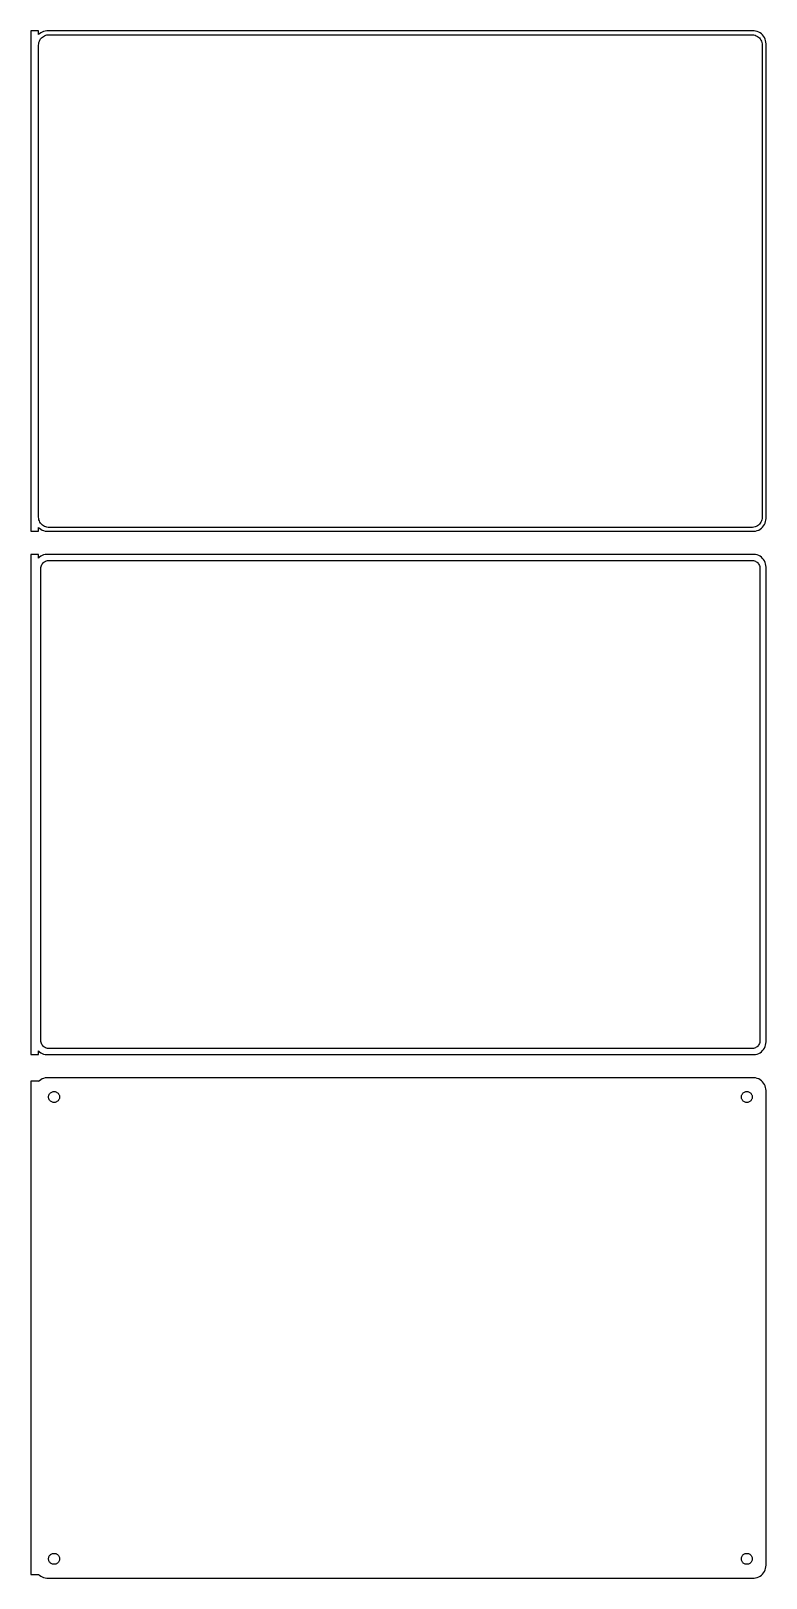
# Model space of a CAD drawing. Header units: metres. Extents: x -144 to 142, y 515 to 1117.
import ezdxf

# ---------------------------------------------------------------- set-up
doc = ezdxf.new("R2010")
doc.units = ezdxf.units.M

msp = doc.modelspace()

# ---------------------------------------------------------------- linework, layer by layer
for p, q in [((-141, 1117.49), (-144, 1117.49)), ((-144, 1117.49), (-144, 922.51)), ((-141, 1116.06), (-141, 1117.49)), ((-140.687, 1116.35), (-141, 1116.06)), ((-140.179, 1116.72), (-140.687, 1116.35)), ((-139.629, 1117.02), (-140.179, 1116.72)), ((-139.045, 1117.26), (-139.629, 1117.02)), ((-139.143, 1115.38), (-138.703, 1115.62)), ((-138.437, 1117.41), (-139.045, 1117.26)), ((-138.703, 1115.62), (-138.236, 1115.8)), ((-137.814, 1117.49), (-138.437, 1117.41)), ((-138.236, 1115.8), (-137.75, 1115.93)), ((137.814, 1117.49), (-137.814, 1117.49)), ((-137.75, 1115.93), (-137.251, 1115.99)), ((-137.251, 1115.99), (137.251, 1115.99)), ((137.251, 1115.99), (137.75, 1115.93)), ((137.75, 1115.93), (138.236, 1115.8)), ((138.437, 1117.41), (137.814, 1117.49)), ((138.236, 1115.8), (138.703, 1115.62)), ((139.045, 1117.26), (138.437, 1117.41)), ((138.703, 1115.62), (139.143, 1115.38)), ((139.629, 1117.02), (139.045, 1117.26)), ((140.179, 1116.72), (139.629, 1117.02)), ((140.687, 1116.35), (140.179, 1116.72)), ((141.145, 1115.92), (140.687, 1116.35)), ((141.545, 1115.44), (141.145, 1115.92)), ((-141, 1112), (-140.968, 1112.5)), ((-141, 928), (-141, 1112)), ((-140.968, 1112.5), (-140.874, 1112.99)), ((-140.874, 1112.99), (-140.719, 1113.47)), ((-140.719, 1113.47), (-140.505, 1113.93)), ((-140.505, 1113.93), (-140.236, 1114.35)), ((-140.236, 1114.35), (-139.916, 1114.74)), ((-139.916, 1114.74), (-139.55, 1115.08)), ((-139.55, 1115.08), (-139.143, 1115.38)), ((139.143, 1115.38), (139.55, 1115.08)), ((139.55, 1115.08), (139.916, 1114.74)), ((139.916, 1114.74), (140.236, 1114.35)), ((140.236, 1114.35), (140.505, 1113.93)), ((140.505, 1113.93), (140.719, 1113.47)), ((140.719, 1113.47), (140.874, 1112.99)), ((140.874, 1112.99), (140.968, 1112.5)), ((140.968, 1112.5), (141, 1112)), ((141, 1112), (141, 928)), ((141.882, 1114.91), (141.545, 1115.44)), ((142.149, 1114.34), (141.882, 1114.91)), ((142.343, 1113.74), (142.149, 1114.34)), ((142.461, 1113.13), (142.343, 1113.74)), ((142.5, 1112.5), (142.461, 1113.13)), ((142.5, 927.5), (142.5, 1112.5)), ((-140.968, 927.499), (-141, 928)), ((-141, 923.941), (-140.687, 923.647)), ((-141, 922.51), (-141, 923.941)), ((-140.874, 927.005), (-140.968, 927.499)), ((-140.719, 926.528), (-140.874, 927.005)), ((-140.505, 926.073), (-140.719, 926.528)), ((-140.687, 923.647), (-140.179, 923.278)), ((-140.236, 925.649), (-140.505, 926.073)), ((-139.916, 925.262), (-140.236, 925.649)), ((-140.179, 923.278), (-139.629, 922.976)), ((-139.55, 924.918), (-139.916, 925.262)), ((-139.629, 922.976), (-139.045, 922.745)), ((-139.143, 924.623), (-139.55, 924.918)), ((-138.703, 924.381), (-139.143, 924.623)), ((-139.045, 922.745), (-138.437, 922.589)), ((-138.236, 924.196), (-138.703, 924.381)), ((-138.437, 922.589), (-137.814, 922.51)), ((-137.75, 924.071), (-138.236, 924.196)), ((-137.251, 924.008), (-137.75, 924.071)), ((137.251, 924.008), (-137.251, 924.008)), ((137.75, 924.071), (137.251, 924.008)), ((138.236, 924.196), (137.75, 924.071)), ((137.814, 922.51), (138.437, 922.589)), ((138.703, 924.381), (138.236, 924.196)), ((138.437, 922.589), (139.045, 922.745)), ((139.143, 924.623), (138.703, 924.381)), ((139.045, 922.745), (139.629, 922.976)), ((139.55, 924.918), (139.143, 924.623)), ((139.916, 925.262), (139.55, 924.918)), ((139.629, 922.976), (140.179, 923.278)), ((140.236, 925.649), (139.916, 925.262)), ((140.179, 923.278), (140.687, 923.647)), ((140.505, 926.073), (140.236, 925.649)), ((140.719, 926.528), (140.505, 926.073)), ((140.687, 923.647), (141.145, 924.077)), ((140.874, 927.005), (140.719, 926.528)), ((140.968, 927.499), (140.874, 927.005)), ((141, 928), (140.968, 927.499)), ((141.145, 924.077), (141.545, 924.561)), ((141.545, 924.561), (141.882, 925.091)), ((141.882, 925.091), (142.149, 925.659)), ((142.149, 925.659), (142.343, 926.257)), ((142.343, 926.257), (142.461, 926.873)), ((142.461, 926.873), (142.5, 927.5)), ((-144, 922.51), (-141, 922.51)), ((-137.814, 922.51), (137.814, 922.51)), ((-141, 913.479), (-144, 913.479)), ((-144, 913.479), (-144, 718.521)), ((-141, 912.059), (-141, 913.479)), ((-140.687, 912.353), (-141, 912.059)), ((-140.179, 912.722), (-140.687, 912.353)), ((-139.629, 913.024), (-140.179, 912.722)), ((-139.045, 913.255), (-139.629, 913.024)), ((-138.437, 913.411), (-139.045, 913.255)), ((-138.984, 910.399), (-138.668, 910.628)), ((-138.668, 910.628), (-138.325, 910.817)), ((-137.814, 913.49), (-138.437, 913.411)), ((-138.325, 910.817), (-137.962, 910.961)), ((-137.962, 910.961), (-137.583, 911.058)), ((137.814, 913.49), (-137.814, 913.49)), ((-137.583, 911.058), (-137.195, 911.107)), ((-137.195, 911.107), (137.195, 911.107)), ((137.195, 911.107), (137.583, 911.058)), ((137.583, 911.058), (137.962, 910.961)), ((138.437, 913.411), (137.814, 913.49)), ((137.962, 910.961), (138.325, 910.817)), ((138.325, 910.817), (138.668, 910.628)), ((139.045, 913.255), (138.437, 913.411)), ((138.668, 910.628), (138.984, 910.399)), ((139.629, 913.024), (139.045, 913.255)), ((140.179, 912.722), (139.629, 913.024)), ((140.687, 912.353), (140.179, 912.722)), ((141.145, 911.923), (140.687, 912.353)), ((141.545, 911.439), (141.145, 911.923)), ((141.882, 910.909), (141.545, 911.439)), ((142.149, 910.341), (141.882, 910.909)), ((-140.113, 908), (-140.088, 908.39)), ((-140.113, 724), (-140.113, 908)), ((-140.088, 908.39), (-140.015, 908.774)), ((-140.015, 908.774), (-139.894, 909.146)), ((-139.894, 909.146), (-139.728, 909.5)), ((-139.728, 909.5), (-139.518, 909.83)), ((-139.518, 909.83), (-139.269, 910.131)), ((-139.269, 910.131), (-138.984, 910.399)), ((138.984, 910.399), (139.269, 910.131)), ((139.269, 910.131), (139.518, 909.83)), ((139.518, 909.83), (139.728, 909.5)), ((139.728, 909.5), (139.894, 909.146)), ((139.894, 909.146), (140.015, 908.774)), ((140.015, 908.774), (140.088, 908.39)), ((140.088, 908.39), (140.113, 908)), ((140.113, 908), (140.113, 724)), ((142.343, 909.743), (142.149, 910.341)), ((142.461, 909.127), (142.343, 909.743)), ((142.5, 908.5), (142.461, 909.127)), ((142.5, 723.5), (142.5, 908.5)), ((-140.088, 723.61), (-140.113, 724)), ((-140.015, 723.226), (-140.088, 723.61)), ((140.088, 723.61), (140.015, 723.226)), ((140.113, 724), (140.088, 723.61)), ((-144, 718.521), (-141, 718.521)), ((-141, 718.521), (-141, 719.941)), ((-141, 719.941), (-140.687, 719.647)), ((-140.687, 719.647), (-140.179, 719.278)), ((-140.179, 719.278), (-139.629, 718.976)), ((-139.894, 722.854), (-140.015, 723.226)), ((-139.728, 722.5), (-139.894, 722.854)), ((-139.518, 722.17), (-139.728, 722.5)), ((-139.629, 718.976), (-139.045, 718.745)), ((-139.269, 721.869), (-139.518, 722.17)), ((-138.984, 721.601), (-139.269, 721.869)), ((-139.045, 718.745), (-138.437, 718.589)), ((-138.668, 721.372), (-138.984, 721.601)), ((-138.325, 721.183), (-138.668, 721.372)), ((-138.437, 718.589), (-137.814, 718.51)), ((-137.962, 721.039), (-138.325, 721.183)), ((-137.583, 720.942), (-137.962, 721.039)), ((-137.814, 718.51), (137.814, 718.51)), ((-137.195, 720.893), (-137.583, 720.942)), ((137.195, 720.893), (-137.195, 720.893)), ((137.583, 720.942), (137.195, 720.893)), ((137.962, 721.039), (137.583, 720.942)), ((137.814, 718.51), (138.437, 718.589)), ((138.325, 721.183), (137.962, 721.039)), ((138.668, 721.372), (138.325, 721.183)), ((138.437, 718.589), (139.045, 718.745)), ((138.984, 721.601), (138.668, 721.372)), ((139.269, 721.869), (138.984, 721.601)), ((139.045, 718.745), (139.629, 718.976)), ((139.518, 722.17), (139.269, 721.869)), ((139.728, 722.5), (139.518, 722.17)), ((139.629, 718.976), (140.179, 719.278)), ((139.894, 722.854), (139.728, 722.5)), ((140.015, 723.226), (139.894, 722.854)), ((140.179, 719.278), (140.687, 719.647)), ((140.687, 719.647), (141.145, 720.077)), ((141.145, 720.077), (141.545, 720.561)), ((141.545, 720.561), (141.882, 721.091)), ((141.882, 721.091), (142.149, 721.659)), ((142.149, 721.659), (142.343, 722.257)), ((142.343, 722.257), (142.461, 722.873)), ((142.461, 722.873), (142.5, 723.5)), ((-141, 708.153), (-144, 708.153)), ((-144, 708.153), (-144, 515.847)), ((-140.687, 708.353), (-141, 708.059)), ((-141, 708.059), (-141, 708.153)), ((-140.179, 708.722), (-140.687, 708.353)), ((-139.629, 709.024), (-140.179, 708.722)), ((-139.045, 709.255), (-139.629, 709.024)), ((-138.437, 709.411), (-139.045, 709.255)), ((-137.814, 709.49), (-138.437, 709.411)), ((137.814, 709.49), (-137.814, 709.49)), ((138.437, 709.411), (137.814, 709.49)), ((139.045, 709.255), (138.437, 709.411)), ((139.629, 709.024), (139.045, 709.255)), ((140.179, 708.722), (139.629, 709.024)), ((140.687, 708.353), (140.179, 708.722)), ((141.145, 707.923), (140.687, 708.353)), ((141.545, 707.439), (141.145, 707.923)), ((141.882, 706.909), (141.545, 707.439)), ((142.149, 706.341), (141.882, 706.909)), ((142.343, 705.743), (142.149, 706.341)), ((142.461, 705.127), (142.343, 705.743)), ((-137.135, 702), (-137.118, 702.268)), ((-137.118, 701.732), (-137.135, 702)), ((-137.118, 702.268), (-137.068, 702.531)), ((-137.068, 701.469), (-137.118, 701.732)), ((-137.068, 702.531), (-136.985, 702.786)), ((-136.985, 701.214), (-137.068, 701.469)), ((-136.985, 702.786), (-136.871, 703.029)), ((-136.871, 700.971), (-136.985, 701.214)), ((-136.871, 703.029), (-136.727, 703.255)), ((-136.727, 700.745), (-136.871, 700.971)), ((-136.727, 703.255), (-136.557, 703.462)), ((-136.557, 700.538), (-136.727, 700.745)), ((-136.557, 703.462), (-136.361, 703.645)), ((-136.361, 700.355), (-136.557, 700.538)), ((-136.361, 703.645), (-136.144, 703.803)), ((-136.144, 700.197), (-136.361, 700.355)), ((-136.144, 703.803), (-135.909, 703.932)), ((-135.909, 700.068), (-136.144, 700.197)), ((-135.909, 703.932), (-135.66, 704.031)), ((-135.66, 699.969), (-135.909, 700.068)), ((-135.66, 704.031), (-135.4, 704.097)), ((-135.4, 699.903), (-135.66, 699.969)), ((-135.4, 704.097), (-135.134, 704.131)), ((-135.134, 699.869), (-135.4, 699.903)), ((-135.134, 704.131), (-134.866, 704.131)), ((-134.866, 699.869), (-135.134, 699.869)), ((-134.866, 704.131), (-134.6, 704.097)), ((-134.6, 699.903), (-134.866, 699.869)), ((-134.6, 704.097), (-134.34, 704.031)), ((-134.34, 699.969), (-134.6, 699.903)), ((-134.34, 704.031), (-134.091, 703.932)), ((-134.091, 700.068), (-134.34, 699.969)), ((-134.091, 703.932), (-133.856, 703.803)), ((-133.856, 700.197), (-134.091, 700.068)), ((-133.856, 703.803), (-133.639, 703.645)), ((-133.639, 700.355), (-133.856, 700.197)), ((-133.639, 703.645), (-133.443, 703.462)), ((-133.443, 700.538), (-133.639, 700.355)), ((-133.443, 703.462), (-133.273, 703.255)), ((-133.273, 700.745), (-133.443, 700.538)), ((-133.273, 703.255), (-133.129, 703.029)), ((-133.129, 700.971), (-133.273, 700.745)), ((-133.129, 703.029), (-133.015, 702.786)), ((-133.015, 701.214), (-133.129, 700.971)), ((-133.015, 702.786), (-132.932, 702.531)), ((-132.932, 701.469), (-133.015, 701.214)), ((-132.932, 702.531), (-132.882, 702.268)), ((-132.882, 701.732), (-132.932, 701.469)), ((-132.882, 702.268), (-132.865, 702)), ((-132.865, 702), (-132.882, 701.732)), ((132.865, 702), (132.882, 702.268)), ((132.882, 701.732), (132.865, 702)), ((132.882, 702.268), (132.932, 702.531)), ((132.932, 701.469), (132.882, 701.732)), ((132.932, 702.531), (133.015, 702.786)), ((133.015, 701.214), (132.932, 701.469)), ((133.015, 702.786), (133.129, 703.029)), ((133.129, 700.971), (133.015, 701.214)), ((133.129, 703.029), (133.273, 703.255)), ((133.273, 700.745), (133.129, 700.971)), ((133.273, 703.255), (133.443, 703.462)), ((133.443, 700.538), (133.273, 700.745)), ((133.443, 703.462), (133.639, 703.645)), ((133.639, 700.355), (133.443, 700.538)), ((133.639, 703.645), (133.856, 703.803)), ((133.856, 700.197), (133.639, 700.355)), ((133.856, 703.803), (134.091, 703.932)), ((134.091, 700.068), (133.856, 700.197)), ((134.091, 703.932), (134.34, 704.031)), ((134.34, 699.969), (134.091, 700.068)), ((134.34, 704.031), (134.6, 704.097)), ((134.6, 699.903), (134.34, 699.969)), ((134.6, 704.097), (134.866, 704.131)), ((134.866, 699.869), (134.6, 699.903)), ((134.866, 704.131), (135.134, 704.131)), ((135.134, 699.869), (134.866, 699.869)), ((135.134, 704.131), (135.4, 704.097)), ((135.4, 699.903), (135.134, 699.869)), ((135.4, 704.097), (135.66, 704.031)), ((135.66, 699.969), (135.4, 699.903)), ((135.66, 704.031), (135.909, 703.932)), ((135.909, 700.068), (135.66, 699.969)), ((135.909, 703.932), (136.144, 703.803)), ((136.144, 700.197), (135.909, 700.068)), ((136.144, 703.803), (136.361, 703.645)), ((136.361, 700.355), (136.144, 700.197)), ((136.361, 703.645), (136.557, 703.462)), ((136.557, 700.538), (136.361, 700.355)), ((136.557, 703.462), (136.727, 703.255)), ((136.727, 700.745), (136.557, 700.538)), ((136.727, 703.255), (136.871, 703.029)), ((136.871, 700.971), (136.727, 700.745)), ((136.871, 703.029), (136.985, 702.786)), ((136.985, 701.214), (136.871, 700.971)), ((136.985, 702.786), (137.068, 702.531)), ((137.068, 701.469), (136.985, 701.214)), ((137.068, 702.531), (137.118, 702.268)), ((137.118, 701.732), (137.068, 701.469)), ((137.118, 702.268), (137.135, 702)), ((137.135, 702), (137.118, 701.732)), ((142.5, 704.5), (142.461, 705.127)), ((142.5, 519.5), (142.5, 704.5)), ((-137.135, 522), (-137.118, 522.268)), ((-137.118, 521.732), (-137.135, 522)), ((-137.118, 522.268), (-137.068, 522.531)), ((-137.068, 521.469), (-137.118, 521.732)), ((-137.068, 522.531), (-136.985, 522.786)), ((-136.985, 521.214), (-137.068, 521.469)), ((-136.985, 522.786), (-136.871, 523.029)), ((-136.871, 520.971), (-136.985, 521.214)), ((-136.871, 523.029), (-136.727, 523.255)), ((-136.727, 520.745), (-136.871, 520.971)), ((-136.727, 523.255), (-136.557, 523.462)), ((-136.557, 520.538), (-136.727, 520.745)), ((-136.557, 523.462), (-136.361, 523.645)), ((-136.361, 520.355), (-136.557, 520.538)), ((-136.361, 523.645), (-136.144, 523.803)), ((-136.144, 520.197), (-136.361, 520.355)), ((-136.144, 523.803), (-135.909, 523.932)), ((-135.909, 520.068), (-136.144, 520.197)), ((-135.909, 523.932), (-135.66, 524.031)), ((-135.66, 519.969), (-135.909, 520.068)), ((-135.66, 524.031), (-135.4, 524.097)), ((-135.4, 519.903), (-135.66, 519.969)), ((-135.4, 524.097), (-135.134, 524.131)), ((-135.134, 519.869), (-135.4, 519.903)), ((-135.134, 524.131), (-134.866, 524.131)), ((-134.866, 519.869), (-135.134, 519.869)), ((-134.866, 524.131), (-134.6, 524.097)), ((-134.6, 519.903), (-134.866, 519.869)), ((-134.6, 524.097), (-134.34, 524.031)), ((-134.34, 519.969), (-134.6, 519.903)), ((-134.34, 524.031), (-134.091, 523.932)), ((-134.091, 520.068), (-134.34, 519.969)), ((-134.091, 523.932), (-133.856, 523.803)), ((-133.856, 520.197), (-134.091, 520.068)), ((-133.856, 523.803), (-133.639, 523.645)), ((-133.639, 520.355), (-133.856, 520.197)), ((-133.639, 523.645), (-133.443, 523.462)), ((-133.443, 520.538), (-133.639, 520.355)), ((-133.443, 523.462), (-133.273, 523.255)), ((-133.273, 520.745), (-133.443, 520.538)), ((-133.273, 523.255), (-133.129, 523.029)), ((-133.129, 520.971), (-133.273, 520.745)), ((-133.129, 523.029), (-133.015, 522.786)), ((-133.015, 521.214), (-133.129, 520.971)), ((-133.015, 522.786), (-132.932, 522.531)), ((-132.932, 521.469), (-133.015, 521.214)), ((-132.932, 522.531), (-132.882, 522.268)), ((-132.882, 521.732), (-132.932, 521.469)), ((-132.882, 522.268), (-132.865, 522)), ((-132.865, 522), (-132.882, 521.732)), ((132.865, 522), (132.882, 522.268)), ((132.882, 521.732), (132.865, 522)), ((132.882, 522.268), (132.932, 522.531)), ((132.932, 521.469), (132.882, 521.732)), ((132.932, 522.531), (133.015, 522.786)), ((133.015, 521.214), (132.932, 521.469)), ((133.015, 522.786), (133.129, 523.029)), ((133.129, 520.971), (133.015, 521.214)), ((133.129, 523.029), (133.273, 523.255)), ((133.273, 520.745), (133.129, 520.971)), ((133.273, 523.255), (133.443, 523.462)), ((133.443, 520.538), (133.273, 520.745)), ((133.443, 523.462), (133.639, 523.645)), ((133.639, 520.355), (133.443, 520.538)), ((133.639, 523.645), (133.856, 523.803)), ((133.856, 520.197), (133.639, 520.355)), ((133.856, 523.803), (134.091, 523.932)), ((134.091, 520.068), (133.856, 520.197)), ((134.091, 523.932), (134.34, 524.031)), ((134.34, 519.969), (134.091, 520.068)), ((134.34, 524.031), (134.6, 524.097)), ((134.6, 519.903), (134.34, 519.969)), ((134.6, 524.097), (134.866, 524.131)), ((134.866, 519.869), (134.6, 519.903)), ((134.866, 524.131), (135.134, 524.131)), ((135.134, 519.869), (134.866, 519.869)), ((135.134, 524.131), (135.4, 524.097)), ((135.4, 519.903), (135.134, 519.869)), ((135.4, 524.097), (135.66, 524.031)), ((135.66, 519.969), (135.4, 519.903)), ((135.66, 524.031), (135.909, 523.932)), ((135.909, 520.068), (135.66, 519.969)), ((135.909, 523.932), (136.144, 523.803)), ((136.144, 520.197), (135.909, 520.068)), ((136.144, 523.803), (136.361, 523.645)), ((136.361, 520.355), (136.144, 520.197)), ((136.361, 523.645), (136.557, 523.462)), ((136.557, 520.538), (136.361, 520.355)), ((136.557, 523.462), (136.727, 523.255)), ((136.727, 520.745), (136.557, 520.538)), ((136.727, 523.255), (136.871, 523.029)), ((136.871, 520.971), (136.727, 520.745)), ((136.871, 523.029), (136.985, 522.786)), ((136.985, 521.214), (136.871, 520.971)), ((136.985, 522.786), (137.068, 522.531)), ((137.068, 521.469), (136.985, 521.214)), ((137.068, 522.531), (137.118, 522.268)), ((137.118, 521.732), (137.068, 521.469)), ((137.118, 522.268), (137.135, 522)), ((137.135, 522), (137.118, 521.732)), ((142.343, 518.257), (142.461, 518.873)), ((142.461, 518.873), (142.5, 519.5)), ((-144, 515.847), (-141, 515.847)), ((-141, 515.847), (-141, 515.941)), ((-141, 515.941), (-140.687, 515.647)), ((-140.687, 515.647), (-140.179, 515.278)), ((-140.179, 515.278), (-139.629, 514.976)), ((-139.629, 514.976), (-139.045, 514.745)), ((-139.045, 514.745), (-138.437, 514.589)), ((-138.437, 514.589), (-137.814, 514.51)), ((-137.814, 514.51), (137.814, 514.51)), ((137.814, 514.51), (138.437, 514.589)), ((138.437, 514.589), (139.045, 514.745)), ((139.045, 514.745), (139.629, 514.976)), ((139.629, 514.976), (140.179, 515.278)), ((140.179, 515.278), (140.687, 515.647)), ((140.687, 515.647), (141.145, 516.077)), ((141.145, 516.077), (141.545, 516.561)), ((141.545, 516.561), (141.882, 517.091)), ((141.882, 517.091), (142.149, 517.659)), ((142.149, 517.659), (142.343, 518.257))]:
    msp.add_line(p, q)

doc.saveas('drawing.dxf')
